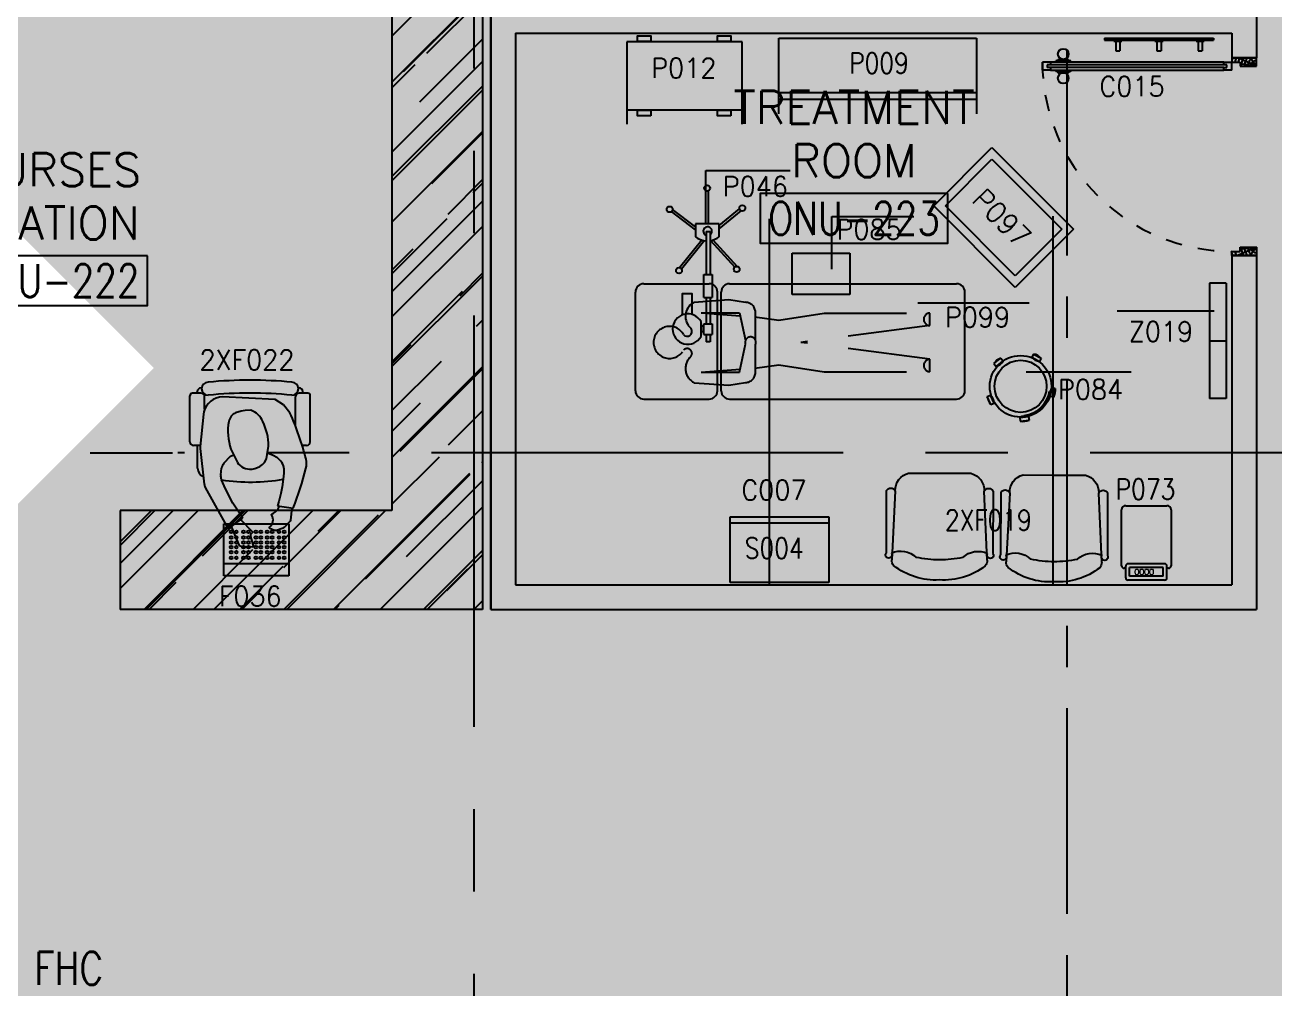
# Model space of a CAD drawing. Extents: x 88852.7 to 88945.7, y 39921.6 to 40001.1.
# Drawn here: x 88876.04 to 88883.63, y 39936.03 to 39941.88 of the extents above; entities that cross this region are included whole.
import ezdxf
from ezdxf.enums import TextEntityAlignment as Align

# ---------------------------------------------------------------- set-up
doc = ezdxf.new("R2010")
doc.units = 0
doc.header["$MEASUREMENT"] = 0
for name, pattern in [('CENTER', [2, 1.25, -0.25, 0.25, -0.25]), ('CENTERX2', [4, 2.5, -0.5, 0.5, -0.5]), ('DASHED', [0.75, 0.5, -0.25]), ('HIDDEN', [0.375, 0.25, -0.125])]:
    doc.linetypes.add(name, pattern=pattern)
for name, color, linetype in [('A-TEXT', 7, 'CONTINUOUS'), ('AXES', 11, 'CENTERX2'), ('AXES1', 11, 'CENTER'), ('COUNTER', 3, 'CONTINUOUS'), ('DOOR', 7, 'CONTINUOUS'), ('FHC', 4, 'CONTINUOUS'), ('MEDICAL', 4, 'CONTINUOUS'), ('NON-MEDICAL', 4, 'CONTINUOUS'), ('RM-BOX', 4, 'CONTINUOUS'), ('RM-NAME', 2, 'CONTINUOUS'), ('RM-NO', 2, 'CONTINUOUS'), ('WALL', 4, 'CONTINUOUS')]:
    doc.layers.add(name, color=color, linetype=linetype)
doc.styles.add('ROMANS', font='ROMANS.shx', dxfattribs={"width": 0.6})
doc.styles.get("Standard").update_dxf_attribs({"font": 'TXT.shx'})
doc.dimstyles.new('DIM-OUT', dxfattribs={"dimscale": 0, "dimtxt": 0.24, "dimasz": 0.08, "dimexe": 0.02, "dimexo": 0.02, "dimgap": 0.05, "dimtad": 1, "dimdec": 0, "dimlfac": 1000, "dimzin": 0, "dimdsep": 46, "dimtxsty": 'ROMANS', "dimblk1": 'ARCHTICK', "dimblk2": 'ARCHTICK', "dimsah": 1, "dimcen": 0.01, "dimdle": 0.08, "dimclrd": 4, "dimclre": 4, "dimclrt": 2, "dimadec": 0, "dimazin": 0, "dimtp": 2, "dimtm": 2, "dimtfac": 0.1142857142857143, "dimtdec": 0, "dimtix": 1, "dimtmove": 2, "dimatfit": 3, "dimldrblk": 'ARCHTICK', "dimfxl": 0, "dimtolj": 1, "dimtzin": 0, "dimarcsym": 0})

# ---------------------------------------------------------------- blocks, each defined once
blk = doc.blocks.new('RM1')
at = {"layer": 'RM-BOX'}
blk.add_lwpolyline([(569.8908462408872, -200), (-569.890846240829, -200), (-569.8908462407999, -500), (569.8908462407999, -500)], close=True, dxfattribs=at)
at = {"layer": 'RM-NAME', "style": 'ROMANS'}
for tag, p in [('ROOMNAME1', (-5.820766091346741e-11, 323.8095238095266)), ('ROOMNAME2', (0, 0))]:
    blk.add_attdef(tag, text='', height=200, dxfattribs=at).set_placement(p, align=Align.MIDDLE)
at = {"layer": 'RM-NO', "style": 'ROMANS', "width": 0.8}
blk.add_attdef('ROOMNO', text='', height=200, dxfattribs=at).set_placement((0, -350), align=Align.MIDDLE)
blk = doc.blocks.new('DOOR100')
at = {"layer": 'DOOR', "color": 0, "linetype": 'ByBlock'}
for p, q in [((-76.05026414147142, 1251.086443322136), (-76.05026414094755, 1301.086443322165)), ((-76.05026414145686, 1301.086443322136), (-26.05026414145686, 1301.086443322136)), ((-26.05026414145686, 1301.086443322136), (-76.05026414145686, 1301.086443322136)), ((-26.05026414147142, 1251.086443322136), (-26.05026414145686, 1301.086443322136)), ((-83.25026414151216, 1128.728900543538), (-83.25026414151216, 1218.728900543538)), ((-76.05026414147142, 1218.728900543538), (-83.25026414151216, 1218.728900543538)), ((-59.05026414145686, 1251.086443322136), (-76.05026414147142, 1251.086443322136)), ((-59.05026414145686, 1251.086443322136), (-59.05026414145686, 1271.086443322136)), ((-43.05026414145686, 1271.086443322136), (-59.05026414145686, 1271.086443322136)), ((-43.05026414144231, 1251.086443322136), (-43.05026414144231, 1271.086443322136)), ((-26.05026414147142, 1251.086443322136), (-43.05026414144231, 1251.086443322136)), ((-26.05026414145686, 1218.728900543538), (-18.85026414141612, 1218.728900543538)), ((-18.85026414141612, 1128.728900543538), (-18.85026414141612, 1218.728900543538)), ((-92.25026414151216, 1206.128900543532), (-92.25026414151216, 1141.328900543544)), ((-83.25026414151216, 1206.128900543532), (-92.25026414151216, 1206.128900543532)), ((-83.25026414151216, 1141.328900543544), (-92.25026414151216, 1141.328900543544)), ((-83.25026414151216, 1206.128900543532), (-83.25026414151216, 1141.328900543544)), ((-18.85026414141612, 1206.128900543532), (-18.85026414141612, 1141.328900543544)), ((-18.85026414141612, 1206.128900543532), (-9.850264141416119, 1206.128900543532)), ((-18.85026414141612, 1141.328900543544), (-9.850264141416119, 1141.328900543544)), ((-9.850264141416119, 1206.128900543532), (-9.850264141416119, 1141.328900543544)), ((-76.05026414147142, 1128.728900543538), (-83.25026414151216, 1128.728900543538)), ((-26.05026414145686, 1128.728900543538), (-18.85026414141612, 1128.728900543538)), ((-76.0502641411731, 200), (-59.0502641411731, 200)), ((-76.0502641411731, 150), (-76.0502641411731, 200)), ((-59.0502641411731, 200), (-59.0502641411731, 180)), ((-59.0502641411731, 180), (-43.0502641411731, 180)), ((-43.0502641411731, 200), (-26.0502641411731, 200)), ((-43.0502641411731, 180), (-43.0502641411731, 200)), ((-26.0502641411731, 200), (-26.0502641411731, 150)), ((-1201.050264141173, 0), (-1201.050264141173, 150)), ((-1201.050264141173, 150), (-1176.050264141173, 150)), ((-1201.050264141173, 150), (-1201.050264141173, 0)), ((-1176.050264141173, 150), (-1176.050264141173, 100)), ((-1176.050264141173, 100), (-1151.050264141173, 100)), ((-1151.050264141173, 100), (-1151.050264141173, 0)), ((-76.0502641411731, 150), (-26.0502641411731, 150)), ((-51.0502641411731, 100), (-51.0502641411731, 0)), ((-26.0502641411731, 100), (-51.0502641411731, 100)), ((-1.050264141173102, 150), (-26.0502641411731, 150)), ((-26.0502641411731, 150), (-26.0502641411731, 100)), ((-1.050264141173102, 150), (-1.050264141173102, 0)), ((-1151.050264141173, 0), (-1201.050264141173, 0)), ((-51.0502641411731, 0), (-1.050264141173102, 0))]:
    blk.add_line(p, q, dxfattribs=at)
at = {"layer": 'DOOR', "linetype": 'ByBlock'}
for p, q in [((-76.05026414147142, 1251.086443322136), (-76.0502641411731, 200)), ((-59.0502641411731, 200), (-59.05026414145686, 1251.086443322136)), ((-43.0502641411731, 200), (-43.05026414144231, 1251.086443322136)), ((-26.0502641411731, 200), (-26.05026414147142, 1251.086443322136))]:
    blk.add_line(p, q, dxfattribs=at)
at = {"layer": 'DOOR', "color": 9, "linetype": 'ByBlock'}
for p, q in [((-1151.050264141173, 0), (-1201.050264141173, 113.7099299924448)), ((-1151.050264141173, 0), (-1164.407550184667, 100)), ((-51.0502641411731, 0), (-1.050264141173102, 113.7099299924448)), ((-51.0502641411731, 0), (-37.69297809767886, 100)), ((-1151.050264141173, 0), (-1201.050264141173, 40.1457343158545)), ((-51.0502641411731, 0), (-1.050264141173102, 40.1457343158545))]:
    blk.add_line(p, q, dxfattribs=at)
at = {"layer": 'DOOR', "color": 0, "linetype": 'ByBlock'}
for centre in [(-124.5812083564306, 1173.728900543538), (22.48068007354595, 1173.728900543538)]:
    blk.add_circle(centre, 32.39999999998526, dxfattribs=at)
at = {"layer": 'DOOR', "linetype": 'HIDDEN', "ltscale": 0.5}
blk.add_arc((-26.83337057878089, 151.8682979160003), 1149.218412220441, 89.96095720661235, 180.0931464649618, dxfattribs=at)
at = {"layer": 'DOOR', "color": 9, "linetype": 'ByBlock'}
for centre, radius, start, end in [((-1151.050264141159, 0), 154.4019578127773, 103.7142292225058, 108.8947114506697), ((-1151.050264141159, 0), 134.4019578127773, 100.7199763547379, 111.8401506071935), ((-1151.050264141159, 0), 94.40195781277725, 90, 121.9818119669707), ((-51.05026414115855, 0), 94.40195781277725, 58.01818803302934, 90), ((-51.05026414115855, 0), 134.4019578127773, 68.15984939280652, 79.2800236452621), ((-51.05026414115855, 0), 114.4019578127773, 64.08384188208258, 77.37742587111109), ((-51.05026414115855, 0), 154.4019578127773, 71.10528854933027, 76.28577077749422), ((-1151.050264141159, 0), 74.40195781277725, 90, 132.223573583291), ((-1151.050264141159, 0), 54.40195781277725, 90, 156.7926171080343), ((-1151.050264141159, 0), 34.40195781277725, 90, 180), ((-1151.050264141159, 0), 14.40195781277725, 90, 180), ((-51.05026414115855, 0), 74.40195781277725, 47.77642641670901, 90), ((-51.05026414115855, 0), 54.40195781277725, 23.20738289196568, 90), ((-51.05026414115855, 0), 34.40195781277725, 0, 90), ((-51.05026414115855, 0), 14.40195781277725, 0, 90)]:
    blk.add_arc(centre, radius, start, end, dxfattribs=at)

msp = doc.modelspace()

# ---------------------------------------------------------------- hatches: boundary and pattern name
at = {"layer": 'COUNTER', "linetype": 'ByBlock'}
h = msp.add_hatch(dxfattribs=at)
h.set_pattern_fill('AR-RROOF', color=11, scale=0.3, angle=45, style=0)
h.set_pattern_definition([(45, (0, 0), (0.2545584412271572, 0.6788225099390855), [4.5, -0.6, 1.5, -0.3]), (45, (0.1760695885168388, 0.388201622874476), (-0.4942676400493967, 0.07000357133746826), [0.8999999999999999, -0.099, 1.8, -0.225]), (45, (-0.07424621202517301, 0.2863782463828102), (0.9609581156325182, 1.24521504166951), [2.4, -0.42, 1.2, -0.3])])
h.paths.add_polyline_path([(88878.77025844973, 39945.37956244052), (88876.62025844975, 39945.37956244052), (88876.62025844975, 39944.77956244052), (88878.27025844975, 39944.77956244052), (88878.27025844975, 39942.87956244052), (88878.77025844975, 39942.87956244051)])
h.paths.add_polyline_path([(88878.82025844976, 39945.37956244052), (88878.77025844976, 39945.37956244053), (88878.77025844977, 39942.87956244052), (88878.82025844975, 39942.87956244052)])
h.paths.add_polyline_path([(88878.77025844975, 39942.87956244052), (88878.27025844976, 39942.87956244052), (88878.27025844973, 39939.27956244052), (88878.77025844975, 39939.27956244051)])
h.paths.add_polyline_path([(88878.82025844972, 39942.87956244052), (88878.77025844976, 39942.87956244052), (88878.77025844977, 39939.27956244052), (88878.82025844975, 39939.27956244052)])
h.paths.add_polyline_path([(88878.77025844973, 39939.27956244053), (88878.27025844976, 39939.27956244053), (88878.27025844975, 39938.92956244053), (88876.62025844974, 39938.92956244052), (88876.62025844975, 39938.32956244053), (88878.77025844975, 39938.32956244052)])
h.paths.add_polyline_path([(88878.82025844975, 39939.27956244052), (88878.77025844973, 39939.27956244052), (88878.77025844972, 39938.32956244051), (88878.82025844973, 39938.32956244051)])
at = {"layer": 'MEDICAL'}
msp.add_hatch(color=256, dxfattribs=at).paths.add_polyline_path([(88877.24896363907, 39938.6060800706), (88877.24896363907, 39938.53249879093), (88877.64446382975, 39938.53249879093), (88877.64446382975, 39938.6060800706)])

# ---------------------------------------------------------------- linework, layer by layer
at = {"layer": 'AXES'}
for p, q in [((88878.77025844975, 39921.61526879654), (88878.77025844975, 40000.42794392369)), ((88853.43860656461, 39939.27956244052), (88876.97025844976, 39939.27956244052)), ((88945.01025844975, 39939.27956244052), (88876.97025844976, 39939.27956244052))]:
    msp.add_line(p, q, dxfattribs=at)
at = {"layer": 'AXES1'}
msp.add_line((88882.37025844975, 39928.47956244052), (88882.37025844975, 39987.29956244052), dxfattribs=at)
msp.add_line((88882.37025844975, 39928.47956244052), (88882.37025844975, 39987.29956244052), dxfattribs=at)
at = {"layer": 'COUNTER', "linetype": 'ByBlock'}
for p, q in [((88878.82025844975, 39945.37956244052), (88878.82025844975, 39938.32956244051)), ((88878.87025844975, 39938.32956244052), (88878.87025844975, 39945.37956244052)), ((88878.87025844975, 39938.32956244052), (88878.87025844975, 39945.37956244052)), ((88878.27025844975, 39944.77956244052), (88878.27025844975, 39938.92956244053)), ((88878.27025844975, 39938.92956244053), (88876.62025844975, 39938.92956244052)), ((88876.62025844975, 39938.92956244052), (88876.62025844975, 39938.32956244052)), ((88878.82025844975, 39938.32956244051), (88876.62025844975, 39938.32956244052))]:
    msp.add_line(p, q, dxfattribs=at)
at = {"layer": 'MEDICAL'}
for p, q in [((88879.69666912916, 39941.77671463475), (88879.69666912916, 39941.27671463475)), ((88880.39666912916, 39941.77671463475), (88879.69666912916, 39941.77671463475)), ((88880.39666912916, 39941.27671463475), (88880.39666912916, 39941.77671463475)), ((88879.69666912916, 39941.36323275223), (88880.39666912916, 39941.36323275223)), ((88881.55978279088, 39940.78086478093), (88881.91333618147, 39941.13441817152)), ((88881.91333618147, 39941.13441817152), (88882.4083109283, 39940.63944342469)), ((88881.630493469, 39940.78086478093), (88881.91333618147, 39941.06370749341)), ((88881.91333618147, 39941.06370749341), (88882.33760025018, 39940.63944342469)), ((88880.17698584351, 39940.66820104004), (88880.17698584351, 39940.87173785952)), ((88880.19023195328, 39940.8717414245), (88880.19023195328, 39940.67009270076)), ((88880.11239769316, 39940.63526193013), (88879.9675160257, 39940.74563403113)), ((88880.11239769316, 39940.65411874001), (88879.97427723101, 39940.75934009663)), ((88880.25676704082, 39940.66155342402), (88880.3805360524, 39940.76223131135)), ((88880.25676704082, 39940.64221753141), (88880.39039568206, 39940.75091557395)), ((88882.0547575377, 39940.2858900341), (88881.55978279088, 39940.78086478093)), ((88882.0547575377, 39940.35660071222), (88881.630493469, 39940.78086478093)), ((88880.11239769316, 39940.67088838592), (88880.11239769316, 39940.59177789308)), ((88880.25676704082, 39940.67088838592), (88880.11239769316, 39940.67088838592)), ((88880.25676704082, 39940.59177789308), (88880.25676704082, 39940.67088838592)), ((88880.56351241336, 39938.47389295453), (88880.56351241328, 39940.70203845394)), ((88882.28511255076, 39938.47389295453), (88882.28511255083, 39940.7178172479)), ((88880.17722039888, 39940.62502285808), (88880.17722039888, 39940.36420397618)), ((88880.17722039888, 39940.62502285808), (88880.20152509175, 39940.62502285808)), ((88880.20152509175, 39940.62502285808), (88880.20152509175, 39940.36420397618)), ((88882.4083109283, 39940.63944342469), (88882.0547575377, 39940.2858900341)), ((88882.33760025018, 39940.63944342469), (88882.0547575377, 39940.35660071222)), ((88880.15224342921, 39940.5730649781), (88880.01646502214, 39940.40528840433)), ((88880.16742211285, 39940.56999017777), (88880.02883150043, 39940.39641131218)), ((88880.20447427603, 39940.5703999222), (88880.35131756197, 39940.408350317)), ((88880.21942073098, 39940.57376289748), (88880.36563547446, 39940.41309801704)), ((88880.70038172072, 39940.49271578099), (88881.05038172072, 39940.49271578099)), ((88880.70038172072, 39940.24271578099), (88880.70038172072, 39940.49271578099)), ((88881.05038172072, 39940.49271578099), (88881.05038172072, 39940.24271578099)), ((88880.16341177841, 39940.22454330193), (88880.16341177841, 39940.36420397618)), ((88880.16341177841, 39940.36420397618), (88880.21380200711, 39940.36420397618)), ((88880.21380200711, 39940.36420397618), (88880.21380200711, 39940.22454330193)), ((88880.31973666618, 39940.30734294442), (88881.69879969375, 39940.30734294442)), ((88883.33494567104, 39940.31109303046), (88883.23494567104, 39940.31109303046)), ((88883.23494567104, 39940.31109303046), (88883.23494567104, 39939.61109303046)), ((88883.33494567104, 39940.31109303046), (88883.33494567104, 39939.61109303046)), ((88880.16341177841, 39940.22454330193), (88880.21380200711, 39940.22454330193)), ((88880.17722039888, 39940.22454330193), (88880.17722039888, 39940.06416431322)), ((88880.20152509175, 39940.22454330193), (88880.20152509175, 39940.06416431322)), ((88881.05038172072, 39940.24271578099), (88880.70038172072, 39940.24271578099)), ((88880.14729017229, 39939.98708015016), (88880.14729017229, 39940.07755875121)), ((88880.16341177841, 39939.99898932091), (88880.16341177841, 39940.06416431322)), ((88880.16341177841, 39940.06416431322), (88880.21380200711, 39940.06416431322)), ((88880.21380200711, 39940.06416431322), (88880.21380200711, 39939.99898932091)), ((88880.16341177841, 39939.99898932091), (88880.21380200711, 39939.99898932091)), ((88880.17722039888, 39939.99898932091), (88880.17722039888, 39939.95423877106)), ((88880.20152509175, 39939.99898932091), (88880.20152509175, 39939.95423877106)), ((88880.20152509175, 39939.95423877106), (88880.17722039888, 39939.95423877106)), ((88883.23494567104, 39939.96109303046), (88883.33494567104, 39939.96109303046)), ((88881.92538088877, 39939.82262771027), (88881.96743654873, 39939.85563215036)), ((88881.92538088877, 39939.82262771027), (88881.93913273881, 39939.80510451862)), ((88881.93913273881, 39939.80510451862), (88881.98118839877, 39939.83810895871)), ((88881.96743654873, 39939.85563215036), (88881.98118839877, 39939.83810895871)), ((88882.1657459617, 39939.88036436572), (88882.15504167344, 39939.86082993871)), ((88882.15504167344, 39939.86082993871), (88882.20192429822, 39939.83513964691)), ((88882.1657459617, 39939.88036436572), (88882.21262858648, 39939.8546740739)), ((88882.21262858648, 39939.8546740739), (88882.20192429822, 39939.83513964691)), ((88882.27544911239, 39939.67562850471), (88882.26612355124, 39939.62298816364)), ((88882.29738258784, 39939.67174285423), (88882.27544911239, 39939.67562850471)), ((88882.29738258784, 39939.67174285423), (88882.28805702669, 39939.61910251316)), ((88881.88508000488, 39939.62245115406), (88881.90536697935, 39939.63164975681)), ((88881.90715665146, 39939.57376241536), (88881.88508000488, 39939.62245115406)), ((88881.92744362593, 39939.5829610181), (88881.90536697935, 39939.63164975681)), ((88882.26306449229, 39939.65608588926), (88882.27185955315, 39939.65465935339)), ((88882.28805702669, 39939.61910251316), (88882.26612355124, 39939.62298816364)), ((88883.33494567104, 39939.61109303046), (88883.23494567104, 39939.61109303046)), ((88881.90715665146, 39939.57376241536), (88881.92744362593, 39939.5829610181)), ((88882.08281264611, 39939.49569584181), (88882.13591568051, 39939.50186344569)), ((88882.08281264611, 39939.49569584181), (88882.08538248106, 39939.47356957748)), ((88882.08538248106, 39939.47356957748), (88882.13848551546, 39939.47973718136)), ((88882.1089575147, 39939.50775436861), (88882.11004722668, 39939.49891125673)), ((88882.13591568051, 39939.50186344569), (88882.13848551546, 39939.47973718136)), ((88882.70058803353, 39938.59462221805), (88882.70058803353, 39938.93462221805)), ((88882.72558803353, 39938.95962221805), (88882.97558803353, 39938.95962221805)), ((88883.00058803352, 39938.93462221805), (88883.00058803352, 39938.59462221805)), ((88877.24896363907, 39938.53249879093), (88877.24896363907, 39938.84970266535)), ((88877.24896363907, 39938.84970266535), (88877.64446382975, 39938.84970266535)), ((88877.64446382975, 39938.84970266535), (88877.64446382975, 39938.53249879093)), ((88880.323725679, 39938.89231669063), (88880.92372567901, 39938.89231669063)), ((88880.323725679, 39938.49231669063), (88880.323725679, 39938.89231669063)), ((88880.323725679, 39938.85521996757), (88880.92372567901, 39938.85521996757)), ((88880.92372567901, 39938.89231669063), (88880.92372567901, 39938.49231669063)), ((88877.64446382975, 39938.6060800706), (88877.24896363907, 39938.6060800706)), ((88882.96058803353, 39938.60717194595), (88882.74058803353, 39938.60717194595)), ((88877.64446382975, 39938.53249879093), (88877.24896363907, 39938.53249879093)), ((88882.72558803353, 39938.57962221805), (88882.71558803353, 39938.57962221805)), ((88882.72558803353, 39938.52217194595), (88882.72558803353, 39938.59217194595)), ((88882.95192519535, 39938.58350910776), (88882.74925087171, 39938.58350910776)), ((88882.74925087171, 39938.53083478414), (88882.74925087171, 39938.58350910776)), ((88882.95192519535, 39938.53083478414), (88882.74925087171, 39938.53083478414)), ((88882.95192519535, 39938.53083478414), (88882.95192519535, 39938.58350910776)), ((88882.97558803353, 39938.52217194595), (88882.97558803353, 39938.59217194595)), ((88882.98558803352, 39938.57962221805), (88882.97558803353, 39938.57962221805)), ((88880.92372567901, 39938.49231669063), (88880.323725679, 39938.49231669063)), ((88882.96058803353, 39938.50717194595), (88882.74058803353, 39938.50717194595))]:
    msp.add_line(p, q, dxfattribs=at)
at = {"layer": 'MEDICAL', "linetype": 'Continuous'}
for p, q in [((88879.79879969374, 39940.30734294442), (88880.19605778958, 39940.30734294442)), ((88879.74879969374, 39939.65734294442), (88879.74879969374, 39940.25734294442)), ((88880.24605778958, 39939.65734294442), (88880.24605778958, 39940.25734294442)), ((88880.26973666617, 39939.65734294442), (88880.26973666617, 39940.25734294442)), ((88881.74879969374, 39939.65734294442), (88881.74879969374, 39940.25734294442)), ((88879.79879969374, 39939.60734294441), (88880.19605778958, 39939.60734294441)), ((88880.31973666618, 39939.60734294441), (88881.69879969375, 39939.60734294441))]:
    msp.add_line(p, q, dxfattribs=at)
at = {"layer": 'MEDICAL'}
for points in [[(88879.84181463151, 39941.77953558704), (88879.76143205215, 39941.77953558704), (88879.76143205215, 39941.81288744428), (88879.84181463151, 39941.81288744428)], [(88880.32779379474, 39941.77953558704), (88880.24741121539, 39941.77953558704), (88880.24741121539, 39941.81288744428), (88880.32779379474, 39941.81288744428)], [(88879.84181463151, 39941.32776942728), (88879.76143205215, 39941.32776942728), (88879.76143205215, 39941.36112128452), (88879.84181463151, 39941.36112128452)], [(88880.32779379474, 39941.32776942728), (88880.24741121539, 39941.32776942728), (88880.24741121539, 39941.36112128452), (88880.32779379474, 39941.36112128452)], [(88880.16307145283, 39940.0185019595), (88880.16307145283, 39940.05008489081), (88880.14729017229, 39940.05008489081), (88880.14729017229, 39940.0185019595)]]:
    msp.add_lwpolyline(points, close=True, dxfattribs=at)
msp.add_lwpolyline([(88880.03484864373, 39940.11901012478), (88880.03484864373, 39940.24945218596), (88880.09205569039, 39940.24945218596), (88880.09205569039, 39940.1211606947)], dxfattribs=at)
for centre, radius in [((88880.18360446511, 39940.88821196814), 0.0177539406093274), ((88879.95652486649, 39940.75957665737), 0.0177539406093274), ((88880.397596917, 39940.76714347038), 0.0177539406093274), ((88880.01329482559, 39940.38781979647), 0.0177539406093274), ((88880.36353508421, 39940.39546875818), 0.0177539406093274), ((88882.08716327517, 39939.68461660631), 0.18711), ((88882.08716327517, 39939.68461660631), 0.1581525), ((88877.29464686313, 39938.80012917904), 0.008307549209072023), ((88877.29464686313, 39938.76689875552), 0.008307549209072023), ((88877.32552559482, 39938.80012917904), 0.008307549209072023), ((88877.32552559482, 39938.76689875552), 0.008307549209072023), ((88877.36828067488, 39938.80012917904), 0.008307549209072023), ((88877.36828067488, 39938.76689875552), 0.008307549209072023), ((88877.39915940657, 39938.80012917904), 0.008307549209072023), ((88877.39915940657, 39938.76689875552), 0.008307549209072023), ((88877.44310215913, 39938.80012917904), 0.008307549209072023), ((88877.44310215913, 39938.76689875552), 0.008307549209072023), ((88877.4739808908, 39938.80012917904), 0.008307549209072023), ((88877.4739808908, 39938.76689875552), 0.008307549209072023), ((88877.51198565739, 39938.80012917904), 0.008307549209072023), ((88877.51198565739, 39938.76689875552), 0.008307549209072023), ((88877.54286438906, 39938.80012917904), 0.008307549209072023), ((88877.54286438906, 39938.76689875552), 0.008307549209072023), ((88877.58443179665, 39938.80012917904), 0.008307549209072023), ((88877.58443179665, 39938.76689875552), 0.008307549209072023), ((88877.61531052834, 39938.80012917904), 0.008307549209072023), ((88877.61531052834, 39938.76689875552), 0.008307549209072023), ((88877.29464686313, 39938.73604211178), 0.008307549209072023), ((88877.29464686313, 39938.70755902116), 0.008307549209072023), ((88877.29464686313, 39938.67670237743), 0.008307549209072023), ((88877.32552559482, 39938.73604211178), 0.008307549209072023), ((88877.32552559482, 39938.70755902116), 0.008307549209072023), ((88877.32552559482, 39938.67670237743), 0.008307549209072023), ((88877.36828067488, 39938.73604211178), 0.008307549209072023), ((88877.36828067488, 39938.70755902116), 0.008307549209072023), ((88877.36828067488, 39938.67670237743), 0.008307549209072023), ((88877.39915940657, 39938.73604211178), 0.008307549209072023), ((88877.39915940657, 39938.70755902116), 0.008307549209072023), ((88877.39915940657, 39938.67670237743), 0.008307549209072023), ((88877.44310215913, 39938.73604211178), 0.008307549209072023), ((88877.44310215913, 39938.70755902116), 0.008307549209072023), ((88877.44310215913, 39938.67670237743), 0.008307549209072023), ((88877.4739808908, 39938.73604211178), 0.008307549209072023), ((88877.4739808908, 39938.70755902116), 0.008307549209072023), ((88877.4739808908, 39938.67670237743), 0.008307549209072023), ((88877.51198565739, 39938.73604211178), 0.008307549209072023), ((88877.51198565739, 39938.70755902116), 0.008307549209072023), ((88877.51198565739, 39938.67670237743), 0.008307549209072023), ((88877.54286438906, 39938.73604211178), 0.008307549209072023), ((88877.54286438906, 39938.70755902116), 0.008307549209072023), ((88877.54286438906, 39938.67670237743), 0.008307549209072023), ((88877.58443179665, 39938.73604211178), 0.008307549209072023), ((88877.58443179665, 39938.70755902116), 0.008307549209072023), ((88877.58443179665, 39938.67670237743), 0.008307549209072023), ((88877.61531052834, 39938.73604211178), 0.008307549209072023), ((88877.61531052834, 39938.70755902116), 0.008307549209072023), ((88877.61531052834, 39938.67670237743), 0.008307549209072023), ((88877.29464686313, 39938.64347195392), 0.008307549209072023), ((88877.32552559482, 39938.64347195392), 0.008307549209072023), ((88877.36828067488, 39938.64347195392), 0.008307549209072023), ((88877.39915940657, 39938.64347195392), 0.008307549209072023), ((88877.44310215913, 39938.64347195392), 0.008307549209072023), ((88877.4739808908, 39938.64347195392), 0.008307549209072023), ((88877.51198565739, 39938.64347195392), 0.008307549209072023), ((88877.54286438906, 39938.64347195392), 0.008307549209072023), ((88877.58443179665, 39938.64347195392), 0.008307549209072023), ((88877.61531052834, 39938.64347195392), 0.008307549209072023)]:
    msp.add_circle(centre, radius, dxfattribs=at)
for centre, radius, start, end in [((88880.18687392503, 39940.62732032669), 0.026353179511294, 303.7764782651495, 248.5115581818308), ((88880.18458236699, 39940.69370340964), 0.124897710398142, 234.6934909744881, 266.6208000225479), ((88880.18458236699, 39940.69370340964), 0.124897710398142, 277.796370121144, 305.3065090255119), ((88880.06675153038, 39940.03231945069), 0.09237460231395381, 29.32332521091769, 330.6766747890823), ((88881.99454019387, 39939.77779875958), 0.08241750000001685, 109.1994687170419, 147.0487575520843), ((88881.91202909366, 39939.88293790948), 0.08241749999998839, 289.1994687170418, 327.0487575520843), ((88882.21594799473, 39939.91635528733), 0.08241749999998839, 222.3539175004778, 260.203206329793), ((88882.15172226519, 39939.79914872535), 0.08241750000001685, 42.35391750047778, 80.20320632979302), ((88882.34755349587, 39939.6357085575), 0.08241749999998839, 151.0292857086281, 188.8785745401412), ((88882.21595264318, 39939.65902246042), 0.08241750000001685, 331.0292857086282, 8.878574540141217), ((88881.96712273876, 39939.63030189431), 0.08241750000001685, 185.4660395910697, 223.3153284240189), ((88881.84540089202, 39939.57511027789), 0.08241749999998839, 5.466039591069746, 43.31532842401889), ((88882.08716327517, 39939.68461660631), 0.1782000000000001, 277.0249837237443, 350.7870071805888), ((88882.11835858565, 39939.4213377186), 0.08241750000001685, 77.70023978630836, 115.5495286200484), ((88882.10293957591, 39939.55409530461), 0.08241749999998839, 257.7002397863083, 295.5495286200484), ((88882.72558803353, 39938.93462221805), 0.025, 90, 180), ((88882.97558803353, 39938.93462221805), 0.025, 0, 90), ((88882.74058803353, 39938.59217194595), 0.015, 90, 180), ((88882.96058803353, 39938.59217194595), 0.015, 0, 90), ((88882.71558803353, 39938.59462221805), 0.015, 180, 270), ((88882.98558803352, 39938.59462221805), 0.015, 270, 0), ((88882.74058803353, 39938.52217194595), 0.015, 180, 270), ((88882.96058803353, 39938.52217194595), 0.015, 270, 0)]:
    msp.add_arc(centre, radius, start, end, dxfattribs=at)
at = {"layer": 'MEDICAL', "linetype": 'Continuous'}
for centre, start, end in [((88879.79879969374, 39940.25734294442), 90, 180), ((88880.19605778958, 39940.25734294442), 0, 90), ((88880.31973666618, 39940.25734294442), 90, 180), ((88881.69879969375, 39940.25734294442), 0, 90), ((88879.79879969374, 39939.65734294442), 180, 270), ((88880.19605778958, 39939.65734294442), 270, 0), ((88880.31973666618, 39939.65734294442), 180, 270), ((88881.69879969375, 39939.65734294442), 270, 0)]:
    msp.add_arc(centre, 0.05, start, end, dxfattribs=at)
at = {"layer": 'NON-MEDICAL'}
for p, q in [((88880.6191740705, 39941.33985936812), (88880.6191740705, 39941.79985936812)), ((88880.6191740705, 39941.79985936812), (88881.81917407051, 39941.79985936812)), ((88881.81917407051, 39941.79985936812), (88881.81917407051, 39941.33985936812)), ((88882.59728310777, 39941.79928079966), (88882.59728310777, 39941.78658079966)), ((88882.59728310777, 39941.79928079966), (88883.25768310776, 39941.79928079966)), ((88883.25768310776, 39941.79928079966), (88883.25768310776, 39941.78658079966)), ((88882.59728310777, 39941.78658079966), (88883.25768310776, 39941.78658079966)), ((88882.65248310777, 39941.78658079966), (88882.65248310777, 39941.78158079966)), ((88882.65248310777, 39941.78158079966), (88882.70248310776, 39941.78158079966)), ((88882.66478310777, 39941.78158079966), (88882.66478310777, 39941.72308079966)), ((88882.66478310777, 39941.72308079966), (88882.69018310776, 39941.72308079966)), ((88882.69018310776, 39941.78158079966), (88882.69018310776, 39941.72308079966)), ((88882.70248310776, 39941.78658079966), (88882.70248310776, 39941.78158079966)), ((88882.90248310777, 39941.78658079966), (88882.90248310777, 39941.78158079966)), ((88882.90248310777, 39941.78158079966), (88882.95248310776, 39941.78158079966)), ((88882.91478310777, 39941.78158079966), (88882.91478310777, 39941.72308079966)), ((88882.91478310777, 39941.72308079966), (88882.94018310776, 39941.72308079966)), ((88882.94018310776, 39941.78158079966), (88882.94018310776, 39941.72308079966)), ((88882.95248310776, 39941.78658079966), (88882.95248310776, 39941.78158079966)), ((88883.15248310777, 39941.78658079966), (88883.15248310777, 39941.78158079966)), ((88883.15248310777, 39941.78158079966), (88883.20248310776, 39941.78158079966)), ((88883.16478310777, 39941.78158079966), (88883.16478310777, 39941.72308079966)), ((88883.16478310777, 39941.72308079966), (88883.19018310776, 39941.72308079966)), ((88883.19018310776, 39941.78158079966), (88883.19018310776, 39941.72308079966)), ((88883.20248310776, 39941.78658079966), (88883.20248310776, 39941.78158079966)), ((88881.81917407051, 39941.467853251), (88880.6191740705, 39941.467853251)), ((88881.81917407051, 39941.42637748559), (88880.6191740705, 39941.42637748559)), ((88877.11507600773, 39939.67449483703), (88877.11124614293, 39939.67449483703)), ((88877.70631895578, 39939.67449483703), (88877.70248909097, 39939.67449483703)), ((88877.04315754936, 39939.34819235154), (88877.04315754936, 39939.62781239931)), ((88877.11078585703, 39939.64316957181), (88877.05851472185, 39939.64316957181)), ((88877.08815754935, 39939.64316957181), (88877.08815754935, 39939.65140624346)), ((88877.13315754935, 39939.5449663102), (88877.13315754935, 39939.62079787948)), ((88877.56203628541, 39939.60413939878), (88877.24228618575, 39939.6215294148)), ((88877.61239952946, 39939.57251320205), (88877.56203628541, 39939.60413939878)), ((88877.68440754936, 39939.44330788404), (88877.68440754936, 39939.62079787948)), ((88877.75905037686, 39939.64316957181), (88877.70677924166, 39939.64316957181)), ((88877.72940754936, 39939.64316957181), (88877.72940754936, 39939.65140624346)), ((88877.77440754935, 39939.34819235154), (88877.77440754935, 39939.62781239931)), ((88877.12610332826, 39939.51611765623), (88877.10577662032, 39939.31840662193)), ((88877.12770317117, 39939.52879424496), (88877.12610332826, 39939.51611765623)), ((88877.65059707858, 39939.52382737181), (88877.61239952946, 39939.57251320205)), ((88877.10652566752, 39939.32569235154), (88877.06565754935, 39939.32569235154)), ((88877.09028144467, 39939.18765475014), (88877.09028144467, 39939.32569235154)), ((88877.1058506947, 39939.30622127438), (88877.1306012923, 39939.09120896633)), ((88877.75190754935, 39939.32569235154), (88877.72546448764, 39939.32569235154)), ((88877.25034656064, 39939.21742397841), (88877.29070726292, 39939.26128712349)), ((88877.29070726292, 39939.26128712349), (88877.30944421812, 39939.2674049428)), ((88877.51491680896, 39939.28135134747), (88877.54868648703, 39939.26618614018)), ((88877.54868648703, 39939.26618614018), (88877.5706170086, 39939.25483610167)), ((88877.5706170086, 39939.25483610167), (88877.58849229851, 39939.23779951866)), ((88877.23063701221, 39939.14751621064), (88877.23600403189, 39939.18692642935)), ((88877.61490123911, 39939.15608689909), (88877.61086905796, 39939.12035936973)), ((88877.61530886347, 39939.15868144116), (88877.61490123911, 39939.15608689909)), ((88877.13720947233, 39939.07050757342), (88877.27577784132, 39938.81888030943)), ((88877.26016511681, 39939.06163210706), (88877.23516189869, 39939.11665512474)), ((88877.30488791733, 39938.97397917226), (88877.26016511681, 39939.06163210706)), ((88877.60359730157, 39939.07407440781), (88877.59550988876, 39939.03266033396)), ((88877.61086905796, 39939.12035936973), (88877.60359730157, 39939.07407440781)), ((88877.58336724431, 39938.98555971561), (88877.57611529194, 39938.95773120539)), ((88877.59550988876, 39939.03266033396), (88877.58336724431, 39938.98555971561)), ((88877.36503903849, 39938.88390231867), (88877.30488791733, 39938.97397917226)), ((88877.57611529194, 39938.95773120539), (88877.6707986303, 39938.94511835637)), ((88877.27577784132, 39938.81888030943), (88877.36503903849, 39938.88390231867))]:
    msp.add_line(p, q, dxfattribs=at)
at = {"layer": 'NON-MEDICAL', "linetype": 'DASHED'}
for p, q in [((88880.10585814055, 39940.19626741624), (88880.31481299174, 39940.21104704156)), ((88880.31481299174, 39940.21104704156), (88880.41627777662, 39940.1948841441)), ((88880.14849247038, 39940.13117591912), (88880.3845798467, 39940.11343099252)), ((88880.14849247038, 39940.13117591912), (88880.38084956798, 39940.13117591912)), ((88880.38084956798, 39940.13117591912), (88880.41630268308, 39939.96252553826)), ((88880.47717521252, 39939.96596912796), (88880.47717521252, 39940.1339867082)), ((88880.61880237433, 39940.08723885621), (88880.89363565118, 39940.1297196595)), ((88880.89363565118, 39940.1297196595), (88881.53604342465, 39940.1297196595)), ((88881.53604342465, 39940.05369442745), (88881.53604342465, 39940.1297196595)), ((88880.47262168762, 39940.10753528004), (88880.61880237433, 39940.08723885621)), ((88881.53604342465, 39940.05369442745), (88880.7530148308, 39939.95129440051)), ((88880.38084956798, 39939.7714128819), (88880.41636322648, 39939.94035126759)), ((88880.47717521252, 39939.76860209282), (88880.47717521252, 39939.93707764617)), ((88881.53604342465, 39939.84889437356), (88880.7530148308, 39939.95129440051)), ((88881.53604342465, 39939.77286914153), (88881.53604342465, 39939.84889437356)), ((88880.14849247038, 39939.7714128819), (88880.3845798467, 39939.7891578085)), ((88880.14849247038, 39939.7714128819), (88880.38084956798, 39939.7714128819)), ((88880.47262168762, 39939.79505352097), (88880.61880237433, 39939.8153499448)), ((88880.61880237433, 39939.8153499448), (88880.89363565118, 39939.77286914153)), ((88880.89363565118, 39939.77286914153), (88881.53604342465, 39939.77286914153)), ((88880.10585814055, 39939.70632138478), (88880.31481299174, 39939.69154175946)), ((88880.31481299174, 39939.69154175946), (88880.41627777662, 39939.70770465692))]:
    msp.add_line(p, q, dxfattribs=at)
at = {"layer": 'NON-MEDICAL', "extrusion": (0, 0, -1)}
for p, q in [((88881.40727188422, 39939.15742757081), (88881.59643613378, 39939.15678106861)), ((88881.59643613378, 39939.15678106861), (88881.78560038334, 39939.15613456641)), ((88882.10223927059, 39939.14623075257), (88882.29140352017, 39939.14558425036)), ((88882.29140352017, 39939.14558425036), (88882.48056776973, 39939.14493774816)), ((88881.27178513327, 39939.04979550121), (88881.27049212887, 39938.67146700207)), ((88881.32583206172, 39939.04961078629), (88881.30487807521, 39938.62989624443)), ((88881.88438597969, 39938.62791567392), (88881.86630134619, 39939.04776363714)), ((88881.92034827464, 39939.04757892223), (88881.91905527023, 39938.66925042309)), ((88881.96675251966, 39939.03859868296), (88881.96545951524, 39938.66027018382)), ((88882.0207994481, 39939.03841396805), (88881.99984546159, 39938.6186994262)), ((88882.57935336608, 39938.61671885567), (88882.56126873258, 39939.0365668189)), ((88882.61531566102, 39939.03638210399), (88882.61402265662, 39938.65805360484))]:
    msp.add_line(p, q, dxfattribs=at)
at = {"layer": 'NON-MEDICAL'}
for points in [[(88877.52045690715, 39939.32150226884, 0.1280623441158444), (88877.48542978181, 39939.4708684862, 0.2157165500615503), (88877.41392862213, 39939.53901481823), (88877.37901674921, 39939.53817611132), (88877.35466230885, 39939.53409782919), (88877.32138174878, 39939.52351734614, 0.2424325322695824), (88877.2800137759, 39939.47152278924, 0.1365134315806742), (88877.29313343017, 39939.30346562553), (88877.32592664356, 39939.2336528829, 0.2971289954456431), (88877.40571250803, 39939.18152557057, 0.1389862809669886), (88877.46918338239, 39939.19809510201, 0.1051670998467702), (88877.49650419538, 39939.22234924985), (88877.50785423389, 39939.24427977141), (88877.5135177279, 39939.27026552462), (88877.51997382786, 39939.32142137461)], [(88877.66311695955, 39938.94598286733), (88877.65398989766, 39938.87057744421, -0.1665035490112078), (88877.64922892515, 39938.86073238908), (88877.61550952845, 39938.82667516324, -0.1166659625674936), (88877.60891920247, 39938.82256077765), (88877.56881334902, 39938.80901062135, -0.1815827009815398), (88877.556954383, 39938.80940724101), (88877.52965987904, 39938.82071249125, -0.5662746669378486), (88877.52824098652, 39938.83025511457, 0.3727105944282916), (88877.54045325372, 39938.90166757, -0.4583706138374994), (88877.54309724101, 39938.90976976645, 0.2106221932453479), (88877.58725773098, 39938.95624691149)], [(88877.35204883375, 39938.87400181302), (88877.42132377237, 39938.80345045568, -0.4458327033937252), (88877.42072170792, 39938.79382938217), (88877.41881286884, 39938.79231854331, 0.3042703212343921), (88877.41219598739, 39938.77169901224), (88877.42815711914, 39938.71623792505, -0.5099825117139211), (88877.42170057056, 39938.70796984469), (88877.35997145664, 39938.7101555366, -0.2925229530919774), (88877.3427318308, 39938.72206554692), (88877.29607073124, 39938.83333696016)]]:
    msp.add_lwpolyline(points, format="xyb", dxfattribs=at)
for centre, radius, start, end in [((88880.14903977732, 39940.10969949284), 0.09674016288793305, 116.5108458146837, 221.4884388224787), ((88880.06330696681, 39940.01759212205), 0.02892381672814513, 220.0437141218563, 29.10032366228564), ((88880.04907025945, 39940.00980308063), 0.04515169626127799, 28.95051224718107, 52.47460335772611), ((88877.11124614293, 39939.65140624346), 0.02308859357190392, 90, 180), ((88877.15438764848, 39939.67001842723), 0.03956568391014645, 90, 270), ((88877.40878254935, 39937.09255164897), 2.629367922839181, 84.44787071134948, 95.55212928865053), ((88877.66317745022, 39939.67001842723), 0.03956568391014696, 270, 90), ((88877.70631895578, 39939.65140624346), 0.02308859357190392, 0, 90), ((88877.05851472185, 39939.62781239931), 0.01535717249321152, 90, 180), ((88877.11078585703, 39939.62079787948), 0.02237169231534555, 0, 90), ((88877.2480951305, 39939.49719529324), 0.1244697458104197, 92.67493882282339, 165.2934492574624), ((88877.40878254935, 39937.09227870369), 2.550890868114696, 84.27650002728197, 95.72349997271803), ((88877.70677924166, 39939.62079787948), 0.02237169231534555, 90, 180), ((88877.75905037686, 39939.62781239931), 0.01535717249321152, 0, 90), ((88876.08427436165, 39938.81876356752), 1.717696661720425, 14.29232457613953, 24.2343941809916), ((88877.06565754935, 39939.34819235154), 0.02250000000000002, 180, 270), ((88877.16173167701, 39939.31265387222), 0.05625000000001264, 174.1300340711934, 186.566556198122), ((88877.75190754935, 39939.34819235154), 0.02250000000000002, 270, 0), ((88877.29173957242, 39939.17933617096), 0.05625000000000147, 137.3812689705634, 172.2449694766668), ((88877.52639945244, 39939.17264985661), 0.08999999999999878, 351.0713364983284, 46.37618296850973), ((88877.63978827819, 39939.21503718292), 0.1125000000000038, 345.0569985000942, 14.29232457613953), ((88877.14563785371, 39939.18765475014), 0.05535640903710397, 180, 248.5912457234568), ((88877.28637255273, 39939.13992595224), 0.05625000000000219, 172.2449694766668, 204.4377024980543), ((88875.35600883658, 39939.82453964086), 2.476213557980929, 339.1975097266995, 345.0569985000942), ((88877.18648227463, 39939.09764156416), 0.05624999999999795, 186.566556198122, 208.8410938601585), ((88877.40878254935, 39940.30633774075), 1.20316816893951, 261.7239907435114, 279.6685892938152)]:
    msp.add_arc(centre, radius, start, end, dxfattribs=at)
at = {"layer": 'NON-MEDICAL', "linetype": 'DASHED'}
for centre, radius, start, end in [((88880.41627777662, 39940.1339867082), 0.06089743589743588, 0, 90), ((88881.53604342465, 39940.09170704347), 0.03744060143271752, 90, 270), ((88879.95619648186, 39939.95129440051), 0.09743589743589742, 29.30373084161112, 330.6962691583889), ((88880.44745874785, 39939.95152338707), 0.03304160562327673, 334.0747285151473, 199.7625447686624), ((88880.06330696681, 39939.88499667896), 0.02892381672814513, 330.8996763377144, 139.9562858781437), ((88880.14903977732, 39939.79288930817), 0.09674016288793305, 131.5303533741384, 243.4891541853163), ((88880.04907025945, 39939.89278572039), 0.04515169626127799, 307.5253966422739, 331.0494877528189), ((88881.53604342465, 39939.81088175754), 0.03744060143271752, 90, 270), ((88880.41627777662, 39939.76860209282), 0.06089743589743588, 270, 0)]:
    msp.add_arc(centre, radius, start, end, dxfattribs=at)
at = {"layer": 'NON-MEDICAL', "extrusion": (0, 0, -1)}
for centre, radius, start, end in [((-88881.4337678164, 39939.05274743291), 0.107981321038722, 358.3354353008941, 75.79599535380926), ((-88881.7583895528, 39939.05163798085), 0.1079813210387472, 104.595639994596, 182.0562000473277), ((-88882.12873520279, 39939.04155061467), 0.107981321038722, 358.3354353008941, 75.79599535380926), ((-88882.45335693918, 39939.0404411626), 0.1079813210387472, 104.595639994596, 182.0562000473277), ((-88881.29876068028, 39939.03568273754), 0.03044421513186962, 27.61715944489278, 152.7744759028481), ((-88881.8932768932, 39939.03365087348), 0.03044421513186904, 27.61715944489278, 152.7744759028481), ((-88881.99372806666, 39939.02448591929), 0.03044421513186962, 27.61715944489278, 152.7744759028481), ((-88882.58824427958, 39939.02245405523), 0.03044421513186904, 27.61715944489278, 152.7744759028481), ((-88881.35897463869, 39938.54857489753), 0.1351779156423789, 65.27233656432023, 134.1634265010847), ((-88881.82973482634, 39938.54696599153), 0.135177915642385, 46.22820884541693, 115.1192987829214), ((-88882.05394202507, 39938.53737807929), 0.1351779156423789, 65.27233656432023, 134.1634265010847), ((-88882.52470221272, 39938.53576917328), 0.135177915642385, 46.22820884541693, 115.1192987829214), ((-88881.2864221041, 39938.66016635114), 0.01953122685105648, 145.0399216582514, 35.3517136875256), ((-88881.35580304421, 39938.62786545076), 0.0509654450693346, 320.6561384463542, 2.283639811942919), ((-88881.60694345346, 39939.38050252628), 0.7508748075252426, 270.939255440739, 281.8185873311384), ((-88881.58745825682, 39939.38056912037), 0.7508748075250167, 258.5730480166657, 269.4523799083642), ((-88881.8334483193, 39938.62623301375), 0.05096544506934862, 178.1079955352023, 219.7354969024792), ((-88881.90304842411, 39938.65805892189), 0.01953122685105648, 145.0399216582514, 35.3517136875256), ((-88881.98138949048, 39938.64896953289), 0.01953122685105648, 145.0399216582514, 35.3517136875256), ((-88882.0507704306, 39938.61666863252), 0.0509654450693346, 320.6561384463542, 2.283639811942919), ((-88882.30191083983, 39939.36930570803), 0.7508748075252426, 270.939255440739, 281.8185873311384), ((-88882.2824256432, 39939.36937230213), 0.7508748075250167, 258.5730480166657, 269.4523799083642), ((-88882.52841570569, 39938.6150361955), 0.05096544506934862, 178.1079955352023, 219.7354969024792), ((-88882.5980158105, 39938.64686210364), 0.01953122685105648, 145.0399216582514, 35.3517136875256), ((-88881.57088079686, 39938.91955236108), 0.4119960122209382, 266.7525691784074, 308.1487597815979), ((-88881.62036935071, 39938.91938322522), 0.4119960122207696, 232.2428755662006, 273.6390661729858), ((-88882.26584818325, 39938.90835554284), 0.4119960122209382, 266.7525691784074, 308.1487597815979), ((-88882.3153367371, 39938.90818640697), 0.4119960122207696, 232.2428755662006, 273.6390661729858)]:
    msp.add_arc(centre, radius, start, end, dxfattribs=at)
at = {"layer": 'WALL', "linetype": 'ByBlock'}
for p, q in [((88878.87025844975, 39945.37956244052), (88878.87025844975, 39938.32956244052)), ((88878.87025844975, 39945.37956244052), (88878.87025844975, 39938.32956244052)), ((88883.52025844975, 39943.87956244051), (88883.52025844975, 39941.67956244052)), ((88879.02025844976, 39941.82956244052), (88879.02025844975, 39938.47956244052)), ((88879.02025844976, 39941.82956244052), (88883.37025844975, 39941.82956244052)), ((88883.37025844975, 39941.82956244051), (88883.37025844975, 39941.67956244052)), ((88883.52025844975, 39941.67956244052), (88883.37025844975, 39941.67956244052)), ((88883.37025844975, 39940.47956244052), (88883.37025844975, 39938.47956244052)), ((88883.52025844975, 39940.47956244052), (88883.37025844975, 39940.47956244052)), ((88883.52025844975, 39940.47956244052), (88883.52025844975, 39938.32956244052)), ((88879.02025844975, 39938.47956244052), (88883.37025844975, 39938.47956244052)), ((88878.87025844975, 39938.32956244053), (88883.52025844975, 39938.32956244052))]:
    msp.add_line(p, q, dxfattribs=at)

# ---------------------------------------------------------------- block references
at = {"layer": 'DOOR', "color": 0, "linetype": 'ByBlock', "xscale": 0.000999999996565748, "yscale": 0.000999999996565748, "zscale": 0.001, "rotation": 90}
msp.add_blockref('DOOR100', (88883.52025844975, 39941.68061270466), dxfattribs=at)
at = {"layer": 'RM-NO', "xscale": 0.001000000003841706, "yscale": 0.000999999996565748, "zscale": 0.001}
for p, values in [((88881.0759267047, 39941.05501524959), {'ROOMNO': 'ONU-223', 'ROOMNAME2': 'ROOM', 'ROOMNAME1': 'TREATMENT'}), ((88876.2165039711, 39940.6762504599), {'ROOMNO': 'ONU-222', 'ROOMNAME2': 'STATION', 'ROOMNAME1': 'NURSES'})]:
    msp.add_blockref('RM1', p, dxfattribs=at).add_auto_attribs(values)

# ---------------------------------------------------------------- texts
at = {"layer": 'A-TEXT', "color": 7, "ltscale": 400, "style": 'ROMANS'}
for s, height, width, p in [('P012', 0.1200000000000001, 0.95, (88879.84419811906, 39941.55776413802)), ('P009', 0.125, 0.8339742554873566, (88881.04634430201, 39941.58557211469)), ('C015', 0.1200000000000001, 0.95, (88882.56549842817, 39941.44635378048)), ('P046', 0.1200000000000001, 0.95, (88880.27868487847, 39940.83875987821)), ('P085', 0.1200000000000001, 0.95, (88880.96908534267, 39940.57728795226)), ('P099', 0.1200000000000001, 0.95, (88881.62747947531, 39940.04487655707)), ('Z019', 0.1200000000000001, 0.95, (88882.74395301337, 39939.95756378386)), ('2XF022', 0.1200000000000001, 0.95, (88877.1017430358, 39939.78528617244)), ('P084', 0.1200000000000001, 0.95, (88882.31408057391, 39939.60576833571)), ('C007', 0.1200000000000001, 0.95, (88880.39157519239, 39938.99412838138)), ('P073', 0.125, 0.8339742554873566, (88882.66426414167, 39938.99766645508)), ('2XF019', 0.125, 0.8339742554873566, (88881.62748482262, 39938.80914280057)), ('S004', 0.125, 0.8339742554873566, (88880.4122995221, 39938.63839384801)), ('F036', 0.1200000000000001, 0.95, (88877.21976822327, 39938.34967073014))]:
    msp.add_text(s, height=height, dxfattribs=dict(at, width=width)).set_placement(p)
at = {"layer": 'A-TEXT', "color": 7, "ltscale": 400, "style": 'ROMANS', "width": 0.95}
msp.add_text('P097', height=0.125, rotation=315.0000000002948, dxfattribs=at).set_placement((88881.782573452, 39940.80891339468))
at = {"layer": 'FHC', "style": 'ROMANS', "width": 0.8}
msp.add_text('FHC', height=0.2, dxfattribs=at).set_placement((88876.09837766425, 39936.04906238672))
at = {"layer": 'MEDICAL', "text_generation_flag": 4}
msp.add_text('0000', height=0.03476731094014031, rotation=180, dxfattribs=at).set_placement((88882.89702262574, 39938.53978829048))

# ---------------------------------------------------------------- leaders
at = {"layer": 'A-TEXT'}
for points in [[(88880.17700775886, 39940.68666624136), (88880.17700775886, 39940.99583993501), (88880.68731990132, 39940.99583993501)], [(88880.94128054116, 39940.39709799696), (88880.94128054116, 39940.71629411237), (88881.43931605728, 39940.71629411237)], [(88881.46370262976, 39940.19185322015), (88882.13921218688, 39940.19185322015)], [(88883.26217076626, 39940.14183210772), (88882.67380491171, 39940.14183210772)]]:
    msp.add_leader(points, dimstyle='DIM-OUT', override={"dimscale": 1, "dimasz": 40}, dxfattribs=at)
at = {"layer": 'A-TEXT', "ltscale": 400}
msp.add_leader([(88882.12074916372, 39939.77188323082), (88882.75865932951, 39939.77188323082)], dimstyle='DIM-OUT', override={"dimscale": 1, "dimasz": 40}, dxfattribs=at)

doc.saveas('drawing.dxf')
